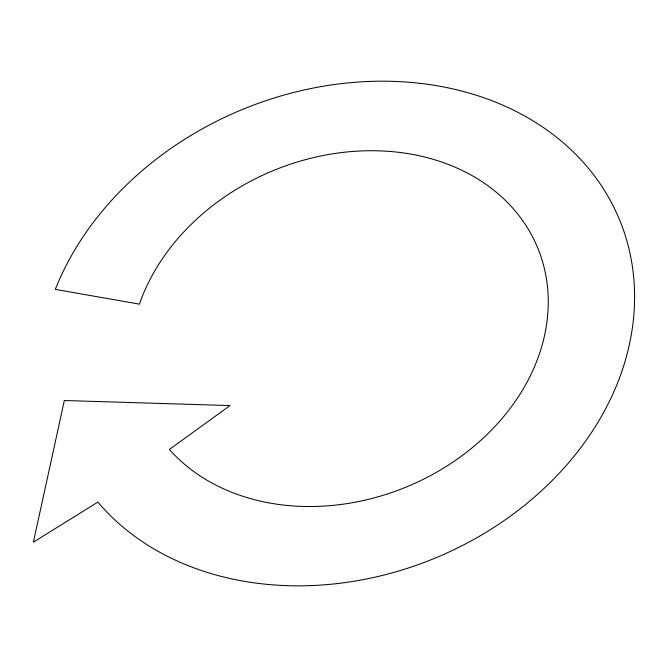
<?xml version="1.0" encoding="UTF-8"?>
<svg xmlns="http://www.w3.org/2000/svg" width="668" height="668" viewBox="0 0 668 668"><rect width="100%" height="100%" fill="white"/><g stroke="black" fill="none" stroke-linecap="round" stroke-linejoin="round"><path stroke-width="1" d="M64.337 400.516L33.4 542.165L97.87 502.102A299.13 239.837 -22.2 0 0 389.06 573.703A299.13 239.837 -22.2 0 0 625.048 361.371A306.027 245.365 -22.2 0 0 423.545 83.75A306.027 245.365 -22.2 0 0 55.302 289.386L139.445 304.149A214.503 171.985 -22.2 0 1 400.332 152.521A214.503 171.985 -22.2 0 1 539.151 354.65A212.324 170.231 -22.2 0 1 371.533 498.562A212.324 170.231 -22.2 0 1 169.396 449.439L230.042 405.576L64.337 400.516"/></g></svg>
